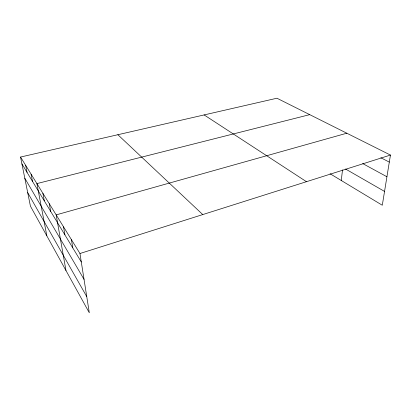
<?xml version="1.0" encoding="UTF-8"?>
<svg xmlns="http://www.w3.org/2000/svg" width="411" height="411" viewBox="0 0 411 411"><rect width="100%" height="100%" fill="white"/><g stroke="black" fill="none" stroke-linecap="round" stroke-linejoin="round"><path stroke-width="0.62" d="M341.269 180.486L342.507 169.913M20.55 157.043L79.965 253.515L89.3 312.776L30.419 206.142L20.55 157.043L276.942 98.224L390.45 155.065L382.297 205.243L330.038 173.714M79.965 253.515L390.45 155.065M346.807 133.21L56.168 214.881L65.96 270.505M309.73 114.643L36.903 183.599L46.828 235.857M380.838 157.742L389.304 162.104M362.708 163.568L386.926 176.756M345.538 169.003L384.542 191.418M204.144 114.926L306.472 181.693M117.87 134.721L202.767 214.578M21.932 163.922L81.291 261.941M24.814 178.256L84.039 279.367M27.696 192.605L86.757 296.639M25.667 165.356L27.054 172.384M31.108 174.187L32.5 181.374M42.903 193.345L44.301 200.856M49.315 203.748L50.702 211.434M63.525 226.821L64.897 234.866M71.437 239.664L72.788 247.895"/></g></svg>
